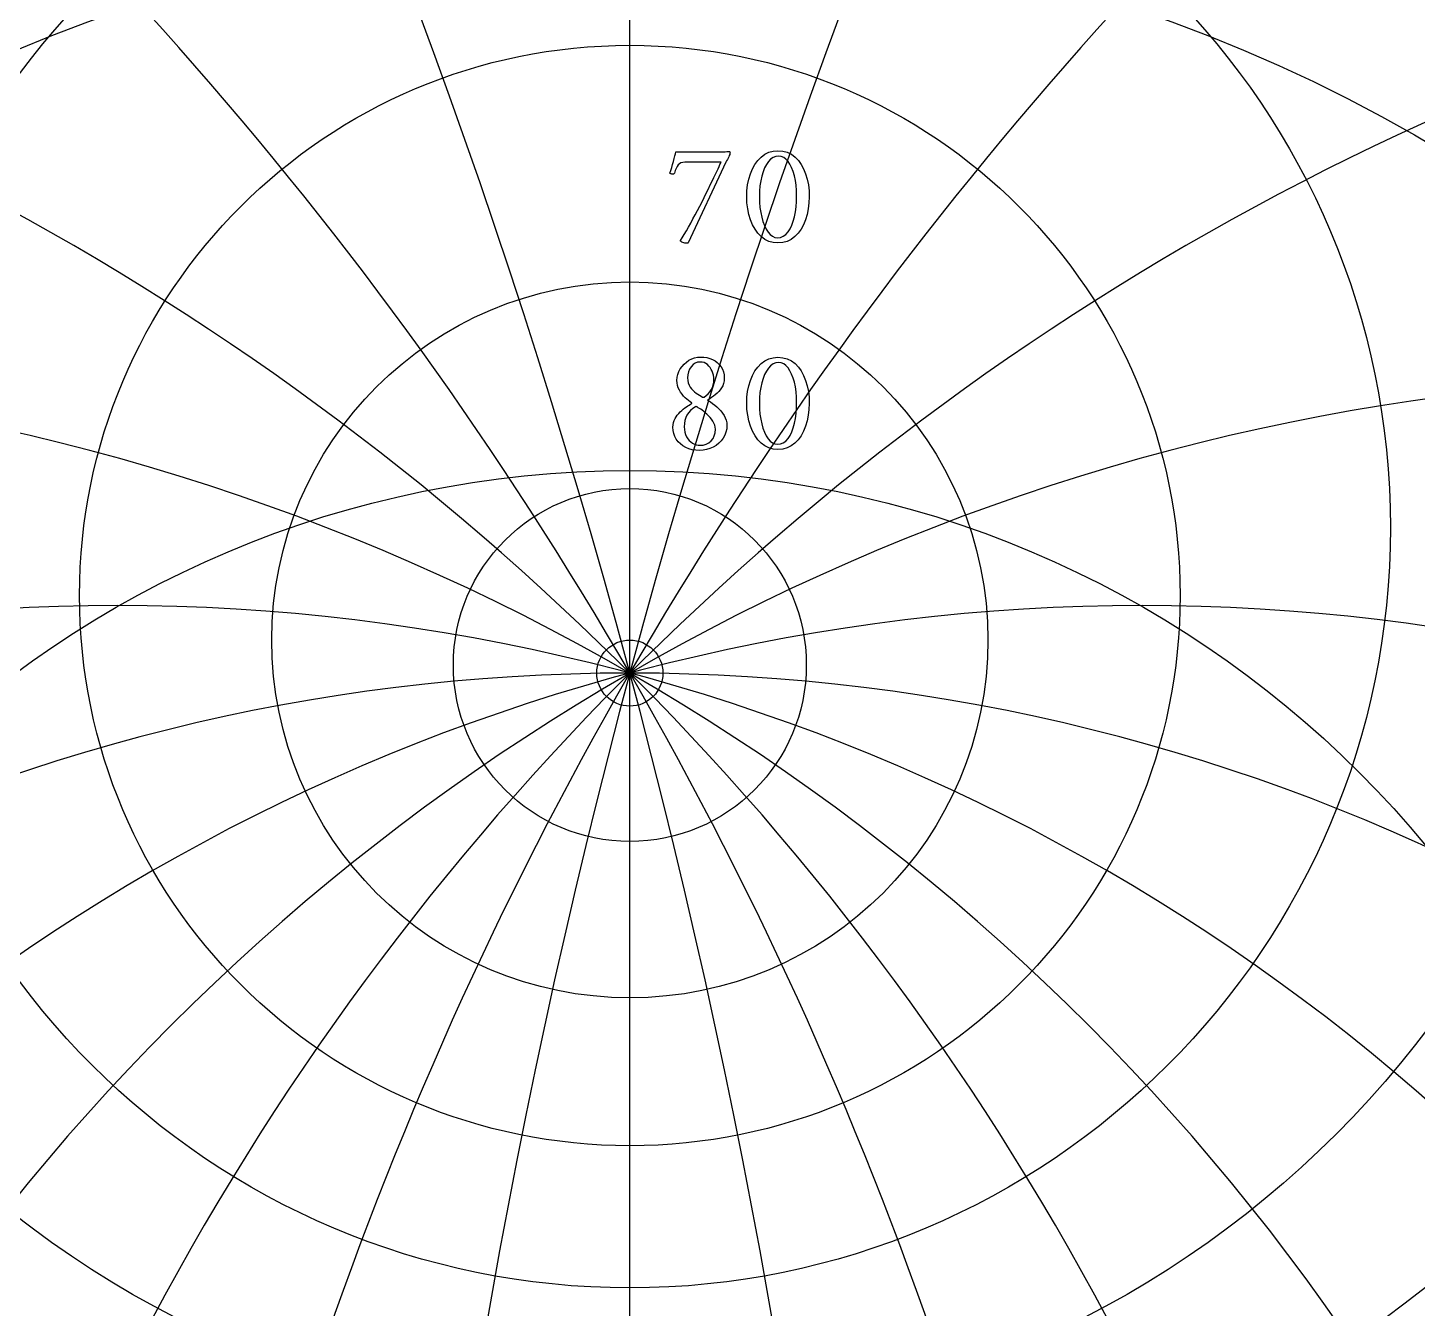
# Model space of a CAD drawing. Header units: millimetres. Extents: x -32.4 to 32.3, y -32.4 to 33.4.
# Drawn here: x -7.97 to 10.43, y 2.57 to 19.53 of the extents above; entities that cross this region are included whole.
import ezdxf

# ---------------------------------------------------------------- set-up
doc = ezdxf.new("R2010")
doc.units = ezdxf.units.MM
for name, color, linetype in [('CUT_OUTER', 1, 'Continuous'), ('ENGRAVE', 7, 'Continuous'), ('ENGRAVE_FINE', 8, 'Continuous'), ('TEXT', 5, 'Continuous')]:
    doc.layers.add(name, color=color, linetype=linetype)

msp = doc.modelspace()

# ---------------------------------------------------------------- linework, layer by layer
at = {"layer": 'CUT_OUTER'}
msp.add_arc((-0.0002, -0.0001), 32.35, 127.26523, 87.73645, dxfattribs=at)
at = {"layer": 'ENGRAVE'}
msp.add_lwpolyline([(0, -31.9), (0, 31.9)], dxfattribs=at)
for centre, radius in [((0, 0), 31.9), ((0, 14.2317), 13.2287), ((0, 12.9152), 10.0734), ((0, 0), 20.8814), ((0, 12.0138), 7.2888), ((0, 11.4261), 4.742), ((0, 0), 13.6687), ((0, 11.0938), 2.3375), ((0, 10.9862), 0.438)]:
    msp.add_circle(centre, radius, dxfattribs=at)
for centre, radius, start, end in [((0, 16.1373), 16.9577, 120.8977, 59.1023), ((0, 18.9436), 21.6001, 166.41795, 13.58205), ((0, 23.2536), 27.7874, 193.20712, 346.79288), ((0, -14.3514), 25.3376, 34.5, 145.5), ((0, -14.3514), 25.3376, 34.5, 145.5), ((0, 30.3826), 36.8665, 214.36875, 325.63125)]:
    msp.add_arc(centre, radius, start, end, dxfattribs=at)
at = {"layer": 'ENGRAVE_FINE'}
for centre, radius, start, end in [((-94.5613, -14.3514), 97.8971, 4.681803, 27.557172), ((-94.5613, -14.3514), 97.8971, 4.681803, 27.557172), ((94.5613, -14.3514), 97.8971, 152.442828, 175.318197), ((94.5613, -14.3514), 97.8971, 152.442828, 175.318197), ((-43.8861, -14.3514), 50.6753, 9.51216, 56.21383), ((-43.8861, -14.3514), 50.6753, 9.51216, 56.21383), ((43.8861, -14.3514), 50.6753, 123.78617, 170.48784), ((43.8861, -14.3514), 50.6753, 123.78617, 170.48784), ((-25.3376, -14.3514), 35.8328, 14.65792, 87.25322), ((-25.3376, -14.3514), 35.8328, 14.65792, 87.25322), ((25.3376, -14.3514), 35.8328, 92.74678, 165.34208), ((25.3376, -14.3514), 35.8328, 92.74678, 165.34208), ((-14.6287, -14.3514), 29.2574, 20.32714, 122.01034), ((-14.6287, -14.3514), 29.2574, 20.32714, 122.01034), ((14.6287, -14.3514), 29.2574, 57.98966, 159.67286), ((14.6287, -14.3514), 29.2574, 57.98966, 159.67286), ((-6.7892, -14.3514), 26.2314, 26.80301, 135.93736), ((-6.7892, -14.3514), 26.2314, 26.80301, 135.93736), ((6.7892, -14.3514), 26.2314, 44.06264, 153.19699), ((6.7892, -14.3514), 26.2314, 44.06264, 153.19699)]:
    msp.add_arc(centre, radius, start, end, dxfattribs=at)
at = {"layer": 'TEXT'}
for points in [[(1.1851, 17.8907), (1.2039, 17.8909), (1.2234, 17.8914), (1.2437, 17.8923), (1.2647, 17.8936), (1.2839, 17.8949), (1.2987, 17.8958), (1.3092, 17.8963), (1.3152, 17.8965), (1.3203, 17.8954), (1.324, 17.8921), (1.3262, 17.8867), (1.3269, 17.879), (1.3258, 17.8684), (1.3225, 17.8559), (1.3171, 17.8417), (1.3094, 17.8256), (1.3005, 17.8083), (1.2914, 17.7904), (1.2821, 17.7719), (1.2725, 17.7527), (0.7732, 16.6862), (0.7698, 16.6836), (0.7654, 16.6818), (0.7601, 16.6807), (0.7538, 16.6803), (0.7425, 16.681), (0.73, 16.683), (0.7163, 16.6864), (0.7013, 16.691), (0.6877, 16.6966), (0.678, 16.7024), (0.6722, 16.7087), (0.6702, 16.7153), (0.6951, 16.7542), (0.7212, 16.7969), (0.7486, 16.8435), (0.7771, 16.894), (0.8064, 16.9472), (0.8361, 17.0019), (0.8662, 17.058), (0.8966, 17.1155), (0.9268, 17.1736), (0.9563, 17.2311), (0.9851, 17.2882), (1.0131, 17.3448), (1.0401, 17.3998), (1.0656, 17.4523), (1.0896, 17.5023), (1.1122, 17.5497), (1.133, 17.5936), (1.1516, 17.6328), (1.168, 17.6674), (1.1822, 17.6974), (1.1936, 17.7216), (1.2018, 17.7389), (1.2067, 17.7493), (1.2084, 17.7527), (0.7266, 17.7527), (0.7001, 17.7506), (0.677, 17.744), (0.6574, 17.7331), (0.6411, 17.7178), (0.627, 17.6977), (0.6139, 17.6726), (0.6018, 17.6424), (0.5906, 17.607), (0.5884, 17.6019), (0.5838, 17.5983), (0.5768, 17.5961), (0.5673, 17.5954), (0.5639, 17.5956), (0.5598, 17.5963), (0.5547, 17.5976), (0.5488, 17.5993), (0.5429, 17.6012), (0.5379, 17.6031), (0.5337, 17.6051), (0.5304, 17.607), (0.5428, 17.6461), (0.5549, 17.6855), (0.5666, 17.7252), (0.578, 17.7654), (0.5883, 17.8034), (0.5972, 17.837), (0.6044, 17.8661), (0.61, 17.8907)], [(1.9622, 17.9062), (2.0266, 17.901), (2.0858, 17.8853), (2.1397, 17.8592), (2.1885, 17.8227), (2.2318, 17.7774), (2.2696, 17.7253), (2.3018, 17.6662), (2.3284, 17.6002), (2.3492, 17.5291), (2.3641, 17.4548), (2.373, 17.3771), (2.376, 17.2962), (2.3729, 17.2153), (2.3638, 17.1376), (2.3487, 17.0632), (2.3274, 16.9922), (2.3004, 16.9261), (2.2679, 16.8668), (2.23, 16.8144), (2.1866, 16.7687), (2.1379, 16.7318), (2.0843, 16.7054), (2.0257, 16.6895), (1.9622, 16.6842), (1.9002, 16.6895), (1.8427, 16.7054), (1.7895, 16.7318), (1.7407, 16.7687), (1.6968, 16.8144), (1.6584, 16.8668), (1.6254, 16.9261), (1.5979, 16.9922), (1.5762, 17.0632), (1.5608, 17.1376), (1.5515, 17.2153), (1.5484, 17.2962), (1.5514, 17.3771), (1.5605, 17.4548), (1.5757, 17.5291), (1.5969, 17.6002), (1.624, 17.6662), (1.6567, 17.7253), (1.6949, 17.7774), (1.7388, 17.8227), (1.7877, 17.8592), (1.8412, 17.8853), (1.8994, 17.901), (1.9622, 17.9062)], [(1.9719, 17.8363), (1.9335, 17.8317), (1.8978, 17.8181), (1.865, 17.7953), (1.8349, 17.7634), (1.8079, 17.7239), (1.7842, 17.6782), (1.7637, 17.6263), (1.7465, 17.5682), (1.7329, 17.5053), (1.7232, 17.439), (1.7174, 17.3693), (1.7154, 17.2962), (1.7174, 17.2239), (1.7232, 17.1546), (1.7329, 17.0884), (1.7465, 17.0252), (1.7635, 16.9666), (1.7832, 16.9142), (1.8057, 16.868), (1.831, 16.828), (1.8588, 16.7957), (1.8886, 16.7726), (1.9205, 16.7588), (1.9544, 16.7542), (1.9953, 16.7589), (2.0326, 16.7731), (2.0662, 16.7968), (2.0962, 16.8299), (2.1226, 16.871), (2.1455, 16.9183), (2.1649, 16.972), (2.1807, 17.032), (2.1931, 17.0965), (2.2019, 17.1636), (2.2071, 17.2334), (2.2089, 17.3059), (2.207, 17.3788), (2.2014, 17.448), (2.192, 17.5134), (2.1788, 17.575), (2.1623, 17.6317), (2.1428, 17.6823), (2.1205, 17.7269), (2.0952, 17.7654), (2.0675, 17.7964), (2.0377, 17.8185), (2.0058, 17.8318), (1.9719, 17.8363)], [(0.9383, 15.1734), (0.9802, 15.1713), (1.0202, 15.1651), (1.0584, 15.1548), (1.0947, 15.1403), (1.1284, 15.122), (1.1586, 15.1), (1.1853, 15.0744), (1.2084, 15.0451), (1.2271, 15.0124), (1.2404, 14.9762), (1.2485, 14.9366), (1.2511, 14.8936), (1.2489, 14.8579), (1.2424, 14.8246), (1.2315, 14.7938), (1.2162, 14.7654), (1.1978, 14.7392), (1.1775, 14.7149), (1.1555, 14.6925), (1.1316, 14.6721), (1.1072, 14.6534), (1.0833, 14.6362), (1.0601, 14.6204), (1.0374, 14.6061), (1.0323, 14.6039), (1.0306, 14.6012), (1.0323, 14.5981), (1.0374, 14.5944), (1.0665, 14.5777), (1.0955, 14.5585), (1.1243, 14.5369), (1.153, 14.5128), (1.1805, 14.4868), (1.2055, 14.4594), (1.2281, 14.4305), (1.2482, 14.4001), (1.2648, 14.3687), (1.2766, 14.3365), (1.2837, 14.3036), (1.2861, 14.27), (1.2829, 14.2236), (1.2735, 14.1796), (1.2577, 14.1381), (1.2356, 14.099), (1.2083, 14.0631), (1.1771, 14.0313), (1.1418, 14.0034), (1.1025, 13.9795), (1.0604, 13.9604), (1.0168, 13.9468), (0.9716, 13.9386), (0.9247, 13.9358), (0.8747, 13.9383), (0.8274, 13.9455), (0.7829, 13.9577), (0.7412, 13.9747), (0.7031, 13.9961), (0.6695, 14.0213), (0.6404, 14.0505), (0.6158, 14.0835), (0.5963, 14.1198), (0.5823, 14.1588), (0.574, 14.2004), (0.5712, 14.2447), (0.5729, 14.2751), (0.578, 14.304), (0.5865, 14.3314), (0.5984, 14.3574), (0.6128, 14.3819), (0.629, 14.405), (0.6468, 14.4266), (0.6664, 14.4468), (0.6868, 14.4655), (0.7074, 14.4827), (0.7281, 14.4985), (0.7489, 14.5128), (0.7689, 14.5258), (0.7871, 14.5376), (0.8034, 14.5482), (0.8179, 14.5575), (0.8208, 14.5603), (0.8218, 14.5629), (0.8208, 14.5652), (0.8179, 14.5672), (0.798, 14.5802), (0.7773, 14.5956), (0.7558, 14.6137), (0.7334, 14.6343), (0.7114, 14.657), (0.6911, 14.6816), (0.6726, 14.708), (0.6557, 14.7362), (0.6417, 14.7661), (0.6316, 14.7974), (0.6256, 14.8302), (0.6236, 14.8645), (0.6264, 14.9045), (0.6345, 14.9431), (0.6482, 14.9803), (0.6673, 15.016), (0.6909, 15.0493), (0.7181, 15.0794), (0.7487, 15.1062), (0.7829, 15.1296), (0.8196, 15.1488), (0.8577, 15.1624), (0.8973, 15.1706), (0.9383, 15.1734)], [(0.9286, 15.1073), (0.8959, 15.1034), (0.8657, 15.0918), (0.8381, 15.0723), (0.813, 15.0451), (0.7922, 15.0126), (0.7773, 14.9771), (0.7684, 14.9388), (0.7654, 14.8975), (0.7676, 14.8629), (0.7739, 14.8312), (0.7846, 14.8022), (0.7994, 14.7761), (0.8172, 14.7525), (0.8366, 14.7311), (0.8575, 14.7121), (0.8801, 14.6954), (0.9026, 14.6805), (0.9238, 14.6668), (0.9434, 14.6543), (0.9617, 14.643), (0.9638, 14.6421), (0.9665, 14.6415), (0.9697, 14.6412), (0.9733, 14.641), (0.9742, 14.641), (0.9748, 14.641), (0.9751, 14.641), (0.9753, 14.641), (0.978, 14.6412), (0.9806, 14.6415), (0.9829, 14.6421), (0.985, 14.643), (1.0127, 14.6636), (1.0374, 14.6867), (1.0593, 14.7122), (1.0782, 14.7401), (1.0935, 14.7705), (1.1044, 14.8033), (1.111, 14.8385), (1.1132, 14.8761), (1.1118, 14.904), (1.1076, 14.9315), (1.1006, 14.9584), (1.0908, 14.9849), (1.0785, 15.01), (1.0639, 15.033), (1.047, 15.0538), (1.0277, 15.0723), (1.0062, 15.0876), (0.9825, 15.0986), (0.9567, 15.1051), (0.9286, 15.1073)], [(1.9622, 15.1695), (2.0266, 15.1643), (2.0858, 15.1486), (2.1397, 15.1225), (2.1885, 15.0859), (2.2318, 15.0407), (2.2696, 14.9886), (2.3018, 14.9295), (2.3284, 14.8635), (2.3492, 14.7924), (2.3641, 14.718), (2.373, 14.6404), (2.376, 14.5595), (2.3729, 14.4785), (2.3638, 14.4009), (2.3487, 14.3265), (2.3274, 14.2554), (2.3004, 14.1894), (2.2679, 14.1301), (2.23, 14.0777), (2.1866, 14.032), (2.1379, 13.995), (2.0843, 13.9686), (2.0257, 13.9528), (1.9622, 13.9475), (1.9002, 13.9528), (1.8427, 13.9686), (1.7895, 13.995), (1.7407, 14.032), (1.6968, 14.0777), (1.6584, 14.1301), (1.6254, 14.1894), (1.5979, 14.2554), (1.5762, 14.3265), (1.5608, 14.4009), (1.5515, 14.4785), (1.5484, 14.5595), (1.5514, 14.6404), (1.5605, 14.718), (1.5757, 14.7924), (1.5969, 14.8635), (1.624, 14.9295), (1.6567, 14.9886), (1.6949, 15.0407), (1.7388, 15.0859), (1.7877, 15.1225), (1.8412, 15.1486), (1.8994, 15.1643), (1.9622, 15.1695)], [(1.9719, 15.0995), (1.9335, 15.095), (1.8978, 15.0813), (1.865, 15.0586), (1.8349, 15.0267), (1.8079, 14.9872), (1.7842, 14.9414), (1.7637, 14.8895), (1.7465, 14.8314), (1.7329, 14.7685), (1.7232, 14.7022), (1.7174, 14.6326), (1.7154, 14.5595), (1.7174, 14.4871), (1.7232, 14.4179), (1.7329, 14.3516), (1.7465, 14.2884), (1.7635, 14.2299), (1.7832, 14.1775), (1.8057, 14.1313), (1.831, 14.0913), (1.8588, 14.059), (1.8886, 14.0359), (1.9205, 14.022), (1.9544, 14.0174), (1.9953, 14.0222), (2.0326, 14.0364), (2.0662, 14.06), (2.0962, 14.0932), (2.1226, 14.1342), (2.1455, 14.1816), (2.1649, 14.2353), (2.1807, 14.2952), (2.1931, 14.3597), (2.2019, 14.4269), (2.2071, 14.4967), (2.2089, 14.5692), (2.207, 14.6421), (2.2014, 14.7112), (2.192, 14.7766), (2.1788, 14.8382), (2.1623, 14.8949), (2.1428, 14.9456), (2.1205, 14.9901), (2.0952, 15.0286), (2.0675, 15.0597), (2.0377, 15.0818), (2.0058, 15.0951), (1.9719, 15.0995)], [(0.9286, 14.0038), (0.9729, 14.0075), (1.0124, 14.0184), (1.0472, 14.0366), (1.0773, 14.0621), (1.1015, 14.0936), (1.1188, 14.1296), (1.1292, 14.1703), (1.1326, 14.2156), (1.1306, 14.2443), (1.1244, 14.2722), (1.114, 14.2992), (1.0996, 14.3254), (1.0824, 14.3504), (1.0637, 14.3739), (1.0435, 14.396), (1.0219, 14.4167), (0.9999, 14.4357), (0.9787, 14.4528), (0.9581, 14.4682), (0.9383, 14.4817), (0.9207, 14.4932), (0.9068, 14.5021), (0.8965, 14.5087), (0.8898, 14.5128), (0.8861, 14.5145), (0.883, 14.5157), (0.8803, 14.5165), (0.8781, 14.5167), (0.8754, 14.5166), (0.8733, 14.5162), (0.8716, 14.5156), (0.8703, 14.5148), (0.8341, 14.4896), (0.8031, 14.4628), (0.7773, 14.4343), (0.7567, 14.404), (0.741, 14.3711), (0.7297, 14.3346), (0.723, 14.2944), (0.7208, 14.2506), (0.7227, 14.2131), (0.7285, 14.1784), (0.7382, 14.1466), (0.7518, 14.1175), (0.7684, 14.0914), (0.7871, 14.0687), (0.8078, 14.0492), (0.8305, 14.033), (0.8545, 14.0202), (0.8788, 14.0111), (0.9036, 14.0057), (0.9286, 14.0038)]]:
    msp.add_lwpolyline(points, close=True, dxfattribs=at)

doc.saveas('drawing.dxf')
